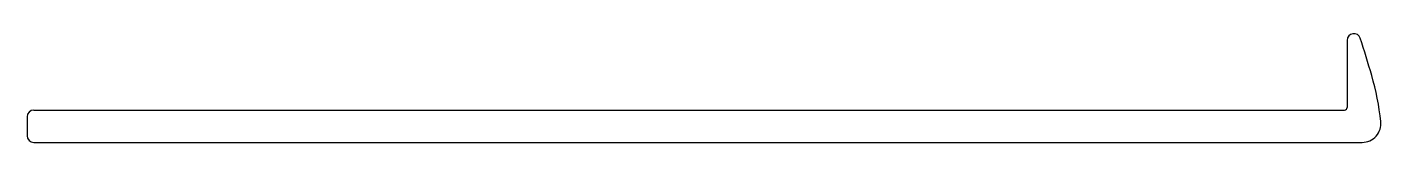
# Model space of a CAD drawing. Extents: x 1640.9 to 1691.1, y 2126.3 to 2130.4.
import ezdxf

# ---------------------------------------------------------------- set-up
doc = ezdxf.new("R2010")
doc.units = 0
doc.layers.get('0').update_dxf_attribs({"linetype": 'CONTINUOUS'})

msp = doc.modelspace()

# ---------------------------------------------------------------- linework, layer by layer
at = {"linetype": 'CONTINUOUS'}
for p, q in [((1689.82, 2130.123), (1689.82, 2127.637)), ((1641.11, 2127.537), (1689.72, 2127.537)), ((1640.86, 2127.287), (1640.86, 2126.587)), ((1641.11, 2126.337), (1690.373, 2126.337))]:
    msp.add_line(p, q, dxfattribs=at)
for centre, radius, start, end in [((1690.07, 2130.123), 0.25, 17.9041, 180), ((1644.931, 2115.54), 47.686, 16.1696, 17.9041), ((1681.127, 2126.035), 10, 6.182, 16.1696), ((1641.11, 2127.287), 0.25, 90, 180), ((1689.72, 2127.637), 0.1, 270, 360), ((1690.373, 2127.037), 0.7, 270, 6.182), ((1641.11, 2126.587), 0.25, 180, 270)]:
    msp.add_arc(centre, radius, start, end, dxfattribs=at)

doc.saveas('drawing.dxf')
